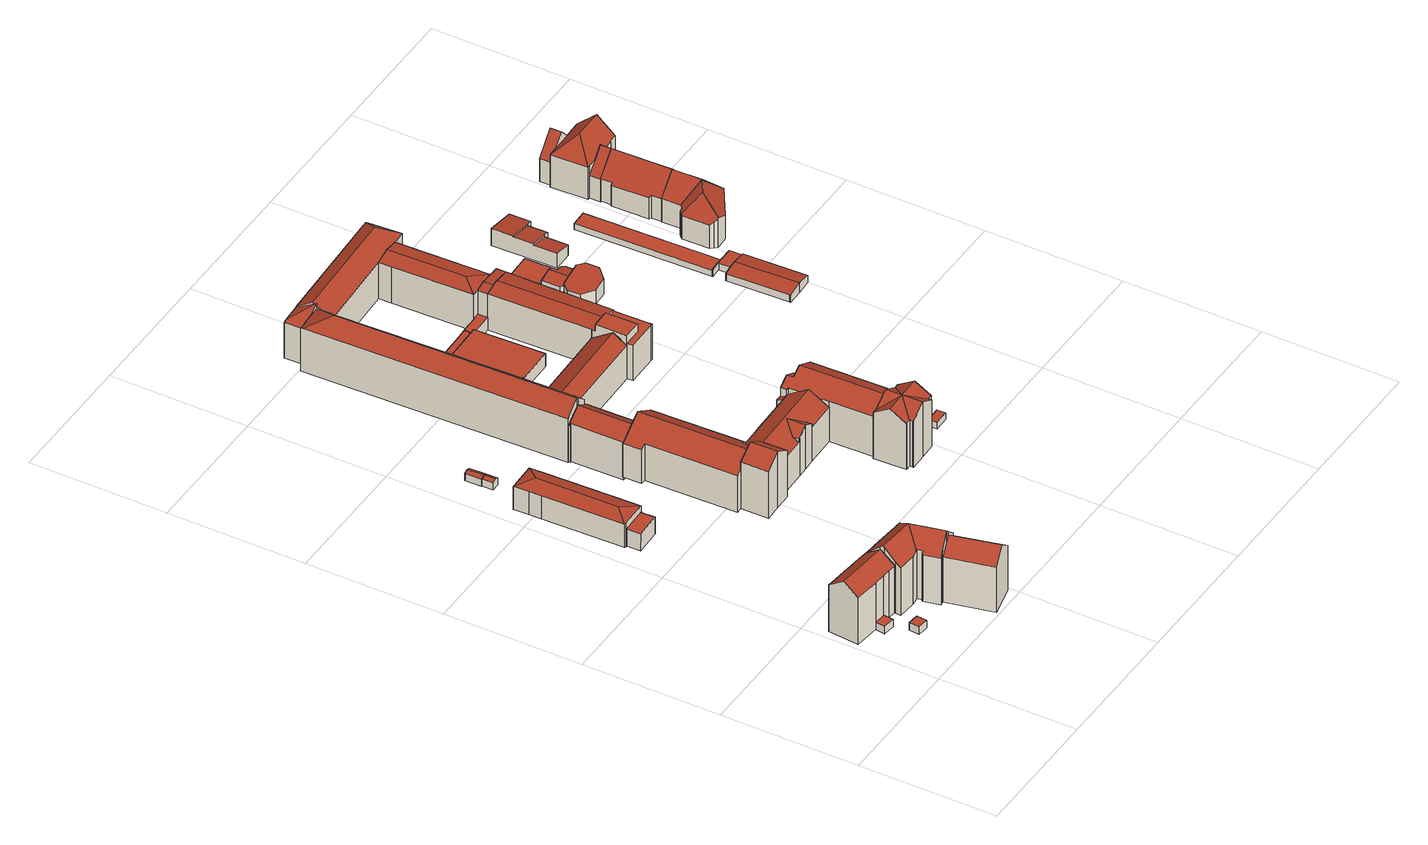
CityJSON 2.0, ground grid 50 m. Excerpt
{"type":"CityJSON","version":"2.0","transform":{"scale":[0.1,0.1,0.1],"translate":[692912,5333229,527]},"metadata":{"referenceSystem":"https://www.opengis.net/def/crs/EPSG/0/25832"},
"CityObjects":{
"building1":{"type":"Building","attributes":{"Gemeindeschluessel":"09162000","HoeheDach":"551.690","HoeheGrund":"529.060","Methode":"2000","NiedrigsteTraufeDesGebaeudes":"531.990","Geometrietyp2DReferenz":"3000","function":"31001_1000","roofType":"3100","measuredHeight":22.63,"storeysAboveGround":7},"geometry":[{"type":"MultiSurface","lod":"2","boundaries":[[[0,1,2,3]],[[4,5,6,7,8,9,10]],[[11,8,7,12]],[[13,10,9,14,15,16]],[[14,9,8,11]],[[17,18,19,20,21,2,1,4,10,13]],[[12,7,6,22]],[[1,0,23,24,5,4]],[[25,26,27,28,29]],[[24,23,0,3,30,31,32,33,34,35,36,16,15,14,11,12,22]],[[3,2,21,30]],[[36,17,13,16]],[[31,20,19,32]],[[22,6,5,24]],[[18,27,26,33,32,19]],[[29,28,17,36,35]],[[34,33,26,25,29,35]],[[27,18,17,28]],[[30,21,20,31]]],"semantics":{"surfaces":[{"type":"WallSurface"},{"type":"RoofSurface"},{"type":"GroundSurface"}],"values":[0,1,0,0,0,1,0,0,1,2,0,0,0,0,0,0,0,0,0]}}]},
"building2":{"type":"Building","attributes":{"Gemeindeschluessel":"09162000","HoeheDach":"531.758","HoeheGrund":"528.800","Methode":"1000","NiedrigsteTraufeDesGebaeudes":"531.758","Geometrietyp2DReferenz":"3000","function":"31001_2000","roofType":"1000","measuredHeight":2.96,"storeysAboveGround":1},"geometry":[{"type":"MultiSurface","lod":"2","boundaries":[[[37,38,39,40]],[[37,40,41,42]],[[40,39,43,41]],[[39,38,44,43]],[[41,43,44,42]],[[38,37,42,44]]],"semantics":{"surfaces":[{"type":"RoofSurface"},{"type":"WallSurface"},{"type":"GroundSurface"}],"values":[0,1,1,1,2,1]}}]},
"building3":{"type":"Building","attributes":{"Gemeindeschluessel":"09162000","HoeheDach":"553.625","HoeheGrund":"528.790","Methode":"2000","NiedrigsteTraufeDesGebaeudes":"547.512","Geometrietyp2DReferenz":"3000","function":"31001_9998","roofType":"3100","measuredHeight":24.84,"storeysAboveGround":5},"geometry":[{"type":"MultiSurface","lod":"2","boundaries":[[[45,46,47,48]],[[49,50,46,45]],[[51,52,53,54,55,56,47,46,50]],[[57,58,59,60,61,62,54]],[[63,64,65,66,67,68]],[[55,54,62,69,70,71,56]],[[72,73,74,68,67,53,52,51]],[[75,76,77,58,57,54,53,67,66,65,78,79]],[[80,81,82,83,84,85,86,64,63,68,74,73,72,49,45,48,87,88,89,90,91,92,93]],[[86,78,65,64]],[[84,75,79,85]],[[72,51,50,49]],[[82,81,80,59,58,77]],[[82,77,76,83]],[[93,60,59,80]],[[47,56,71,88,87,48]],[[69,62,91,90,89,70]],[[85,79,78,86]],[[83,76,75,84]],[[88,71,70,89]],[[61,60,93,92,91,62]]],"semantics":{"surfaces":[{"type":"WallSurface"},{"type":"RoofSurface"},{"type":"GroundSurface"}],"values":[0,0,1,1,0,1,0,1,2,0,0,0,0,0,0,0,0,0,0,0,0]}}]},
"building4":{"type":"Building","attributes":{"Gemeindeschluessel":"09162000","HoeheDach":"551.316","HoeheGrund":"528.630","Methode":"1000","NiedrigsteTraufeDesGebaeudes":"546.607","Geometrietyp2DReferenz":"3000","function":"31001_1000","roofType":"3100","measuredHeight":22.69,"storeysAboveGround":6},"geometry":[{"type":"MultiSurface","lod":"2","boundaries":[[[94,95,96,97,98,99]],[[100,101,102,103,104,105]],[[97,96,106,107]],[[105,104,95,94,108]],[[109,108,94,99]],[[107,106,103,102]],[[101,100,109,99,98,97,107,102]],[[104,103,106,96,95]],[[100,105,108,109]]],"semantics":{"surfaces":[{"type":"WallSurface"},{"type":"RoofSurface"},{"type":"GroundSurface"}],"values":[0,0,0,1,0,0,2,1,0]}}]},
"building5":{"type":"Building","attributes":{"Gemeindeschluessel":"09162000","HoeheDach":"539.481","HoeheGrund":"528.755","Methode":"2000","NiedrigsteTraufeDesGebaeudes":"535.724","Geometrietyp2DReferenz":"3000","function":"31001_2000","roofType":"3200","measuredHeight":10.73,"storeysAboveGround":2},"geometry":[{"type":"MultiSurface","lod":"2","boundaries":[[[110,111,112,113]],[[114,115,116,117]],[[113,112,118,119]],[[120,121,122,123,124]],[[125,126,127,128]],[[124,123,129,130]],[[131,132,133,134]],[[122,118,135,123]],[[136,118,122,121]],[[125,128,137,138,139,140,141,142,120,124,130,114,117,143,131,134,110,113,119]],[[142,144,121,120]],[[116,145,133,132,146]],[[143,146,132,131]],[[134,133,111,110]],[[128,127,147,137]],[[115,129,123,135,145,116]],[[125,119,118,136,126]],[[148,149,147,127,126,136,121,144,150]],[[141,150,144,142]],[[135,118,112,111,133,145]],[[117,116,146,143]],[[130,129,115,114]],[[148,150,141,140,139]],[[138,149,148,139]],[[137,147,149,138]]],"semantics":{"surfaces":[{"type":"WallSurface"},{"type":"RoofSurface"},{"type":"GroundSurface"}],"values":[0,0,0,0,0,0,0,1,0,2,0,1,0,0,0,1,0,1,0,1,0,0,0,0,0]}}]},
"building6":{"type":"Building","attributes":{"Gemeindeschluessel":"09162000","HoeheDach":"532.153","HoeheGrund":"528.782","Methode":"2000","NiedrigsteTraufeDesGebaeudes":"531.553","Geometrietyp2DReferenz":"3000","function":"51009_1610","roofType":"3100","measuredHeight":3.37},"geometry":[{"type":"MultiSurface","lod":"2","boundaries":[[[151,152,153,154]],[[155,156,157,158]],[[158,151,154,155]],[[158,157,159,152,151]],[[154,153,160,156,155]],[[156,160,159,157]],[[160,153,152,159]]],"semantics":{"surfaces":[{"type":"WallSurface"},{"type":"GroundSurface"},{"type":"RoofSurface"}],"values":[0,0,1,0,0,2,2]}}]},
"building7":{"type":"Building","attributes":{"Gemeindeschluessel":"09162000","HoeheDach":"532.178","HoeheGrund":"528.770","Methode":"1000","NiedrigsteTraufeDesGebaeudes":"531.557","Geometrietyp2DReferenz":"3000","function":"31001_2000","roofType":"3100","measuredHeight":3.41,"storeysAboveGround":1},"geometry":[{"type":"MultiSurface","lod":"2","boundaries":[[[161,162,163,164,165,166]],[[167,168,166,165]],[[163,162,152,151]],[[169,151,152,159,168,167]],[[151,169,167,165,164,163]],[[152,162,161,159]],[[159,161,166,168]]],"semantics":{"surfaces":[{"type":"WallSurface"},{"type":"GroundSurface"},{"type":"RoofSurface"}],"values":[0,0,0,0,1,2,2]}}]},
"building8":{"type":"Building","attributes":{"Gemeindeschluessel":"09162000","HoeheDach":"551.188","HoeheGrund":"528.809","Methode":"2000","NiedrigsteTraufeDesGebaeudes":"537.256","Geometrietyp2DReferenz":"3000","function":"31001_3041","roofType":"3100","measuredHeight":22.38,"storeysAboveGround":4},"geometry":[{"type":"MultiSurface","lod":"2","boundaries":[[[170,171,172,173]],[[174,175,176,177,178,179]],[[180,181,182,183]],[[184,185,186,187,179,178]],[[188,189,190,191]],[[192,193,194,195]],[[195,194,196,197]],[[197,196,198,199]],[[200,201,202,193,192]],[[187,203,204,174,179]],[[205,206,183,182]],[[170,207,208,209,171]],[[210,198,196,194,193]],[[193,202,211,210]],[[212,213,214,215,216,217,180,183,206,188,191,207,170,173,200,192,195,197,199,218,219,220]],[[213,176,175,214]],[[219,221,222,220]],[[208,207,191,190]],[[173,172,201,200]],[[217,186,181,180]],[[215,214,175,174,204]],[[217,216,203,187,186]],[[184,222,221,211,202,201,172,171,209,185]],[[219,218,199,198,210,211,221]],[[208,190,189,205,182,181,186,185,209]],[[212,177,176,213]],[[206,205,189,188]],[[215,204,203,216]],[[212,220,222,184,178,177]]],"semantics":{"surfaces":[{"type":"WallSurface"},{"type":"RoofSurface"},{"type":"GroundSurface"}],"values":[0,1,0,0,0,0,0,0,0,1,0,0,1,0,2,0,0,0,0,0,0,0,1,0,1,0,0,0,0]}}]},
"building9":{"type":"Building","attributes":{"Gemeindeschluessel":"09162000","HoeheDach":"545.870","HoeheGrund":"527.328","Methode":"2000","NiedrigsteTraufeDesGebaeudes":"541.943","Geometrietyp2DReferenz":"3000","function":"31001_9998","roofType":"3100","measuredHeight":18.54,"storeysAboveGround":4},"geometry":[{"type":"MultiSurface","lod":"2","boundaries":[[[223,224,225,226]],[[227,225,224,228,229]],[[230,231,223,226]],[[232,228,224,223,231,233,234]],[[235,236,237,229,228,232,208,238]],[[239,237,236,240]],[[235,241,240,236]],[[232,234,242,243,208]],[[244,238,208,243]],[[227,229,237,239]],[[245,233,231,230]],[[244,243,242,245,230,226,225,227,239,240,241]],[[238,244,241,235]],[[242,234,233,245]]],"semantics":{"surfaces":[{"type":"WallSurface"},{"type":"RoofSurface"},{"type":"GroundSurface"}],"values":[0,0,0,1,1,0,0,0,0,0,0,2,0,0]}}]},
"building10":{"type":"Building","attributes":{"Gemeindeschluessel":"09162000","HoeheDach":"533.951","HoeheGrund":"529.218","Methode":"2000","NiedrigsteTraufeDesGebaeudes":"533.081","Geometrietyp2DReferenz":"3000","function":"51009_1610","roofType":"2100","measuredHeight":4.73},"geometry":[{"type":"MultiSurface","lod":"2","boundaries":[[[246,247,248,249]],[[250,251,252,253]],[[249,248,251,250]],[[254,252,251,248,247]],[[255,254,247,246]],[[254,255,253,252]],[[253,255,246,249,250]]],"semantics":{"surfaces":[{"type":"WallSurface"},{"type":"RoofSurface"},{"type":"GroundSurface"}],"values":[0,0,0,1,0,0,2]}}]},
"building11":{"type":"Building","attributes":{"Gemeindeschluessel":"09162000","HoeheDach":"551.102","HoeheGrund":"529.131","Methode":"2000","NiedrigsteTraufeDesGebaeudes":"533.164","Geometrietyp2DReferenz":"3000","function":"31001_3065","roofType":"3100","measuredHeight":21.97,"storeysAboveGround":5},"geometry":[{"type":"MultiSurface","lod":"2","boundaries":[[[256,257,258]],[[259,260,261,262,263,264]],[[265,266,267,268]],[[269,270,271,272]],[[273,274,272,271,275,276,277]],[[278,279,280]],[[281,282,283,284]],[[285,286,287,279,278,288]],[[289,290,291,292,267,266]],[[289,293,294,295,296,290]],[[297,298,299,300,301]],[[302,303,272,274]],[[304,305,299,298]],[[271,270,306,307,284,308,275]],[[273,277,309,310]],[[310,309,311,312]],[[313,314,269,272,303,315]],[[316,317,318,319,320]],[[321,316,320,322]],[[323,289,266,265]],[[308,324,276,275]],[[325,326,318,317]],[[327,328,285,288,329]],[[330,287,286,331]],[[332,327,329]],[[259,307,260]],[[313,333,334,314]],[[304,335,328,327,332,305]],[[336,262,261,337]],[[338,339,340,341,342]],[[343,344,345,346]],[[347,294,293,348]],[[260,307,306,261]],[[337,261,306,270,269]],[[345,344,291,290,349,350]],[[351,352,353,264,263]],[[354,355,356,357,321,322]],[[358,359,360,361]],[[321,357,317,316]],[[352,354,322,320,319,353]],[[339,338,362,346,345,350]],[[330,363,364,280,279,287]],[[290,282,365]],[[314,334,366,336]],[[367,368,369,370]],[[290,324,283,282]],[[371,364,363,342,341]],[[343,372,292,291,344]],[[296,360,359,373,290]],[[335,331,286,285,328]],[[371,341,374,281,284,307,259,264,353,319,318,326,256,258,375]],[[299,305,332,329,288,278,280,364,375,257,300]],[[351,263,262,336,366]],[[341,340,365,374]],[[292,372,268,267]],[[376,295,294,347]],[[364,371,375]],[[358,312,311,359]],[[339,350,349,290,365,340]],[[256,326,325]],[[348,293,289,323]],[[370,369,356,355]],[[374,365,282,281]],[[258,257,375]],[[273,310,312,358,361,376,347,348,323,265,268,372,343,346,362,338,342,363,330,331,335,304,298,297,377,378,367,370,355,354,352,351,366,334,333,379,302,274]],[[376,361,360,296,295]],[[333,313,315,379]],[[314,336,337,269]],[[284,283,324,308]],[[297,301,380,377]],[[380,368,367,378,377]],[[373,359,311,309,277,276,324,290]],[[380,301,300,257,256,325,317,357,356,369,368]],[[379,315,303,302]]],"semantics":{"surfaces":[{"type":"WallSurface"},{"type":"RoofSurface"},{"type":"GroundSurface"}],"values":[0,1,0,0,0,0,0,1,1,1,0,0,0,1,0,0,1,0,1,0,0,0,1,0,0,0,0,0,0,0,0,0,0,0,1,0,0,0,0,0,0,0,1,0,0,1,0,0,1,0,1,1,0,0,0,0,0,0,1,0,0,0,0,0,2,0,0,1,0,0,0,1,1,0]}}]},
"building12":{"type":"Building","attributes":{"Gemeindeschluessel":"09162000","HoeheDach":"534.128","HoeheGrund":"528.860","Methode":"2000","NiedrigsteTraufeDesGebaeudes":"532.420","Geometrietyp2DReferenz":"3000","function":"31001_9998","roofType":"1000","measuredHeight":5.27,"storeysAboveGround":1},"geometry":[{"type":"MultiSurface","lod":"2","boundaries":[[[381,382,383,384]],[[385,386,387,388]],[[389,390,391,392,393,394,395,396,397,398]],[[399,400,401,402,403]],[[404,405,401,400]],[[399,406,393,392,407,400]],[[388,387,408,409]],[[387,386,410,408]],[[411,412,404,400,407,392,391,390,389,398,413,385,388,409,414]],[[414,409,408,410,413,398,397,415,416,417]],[[412,418,405,404]],[[419,420,384,383,418,412,411,414,417]],[[383,382,402,401,405,418]],[[403,402,382,381]],[[406,399,403,381,384,420,419,417,416,415,397,396,395,394,393]],[[413,410,386,385]]],"semantics":{"surfaces":[{"type":"WallSurface"},{"type":"RoofSurface"},{"type":"GroundSurface"}],"values":[0,0,0,0,0,0,0,1,1,0,0,0,1,0,2,0]}}]},
"building13":{"type":"Building","attributes":{"Gemeindeschluessel":"09162000","HoeheDach":"549.250","HoeheGrund":"527.213","Methode":"2000","NiedrigsteTraufeDesGebaeudes":"538.269","Geometrietyp2DReferenz":"3000","function":"31001_9998","roofType":"3200","measuredHeight":22.04,"storeysAboveGround":4},"geometry":[{"type":"MultiSurface","lod":"2","boundaries":[[[421,422,423,424,425,426,427,428,429,430,431]],[[432,433,434,435]],[[436,437,425,424,438,439]],[[440,441,442,443,444,445]],[[423,422,446]],[[432,447,448,449,433]],[[450,451,452,453,454]],[[455,429,428,456]],[[457,451,450,458]],[[459,460,461,462]],[[463,458,450,454,464]],[[454,453,446,465,443,442,464]],[[431,430,466,467]],[[447,462,461,468,469,448]],[[457,470,471,452,451]],[[468,472,473,474,469]],[[446,422,475,465]],[[474,449,448,469]],[[429,476,466,430]],[[477,421,431,467]],[[468,461,460,478,439,438,423,446,453,452,471,479,480,472]],[[481,479,471,470]],[[482,440,445,483,477,467,466,476]],[[484,480,479,481]],[[423,438,424]],[[463,464,442,441]],[[456,428,427,485]],[[436,439,478,486]],[[444,465,475,483,445]],[[485,427,426,487]],[[436,486,459,462,447,432,435,484,481,470,457,458,463,441,440,482,455,456,485,487,437]],[[487,426,425,437]],[[484,435,434,473,472,480]],[[473,434,433,449,474]],[[421,475,422]],[[444,443,465]],[[455,482,476,429]],[[486,478,460,459]],[[477,483,475,421]]],"semantics":{"surfaces":[{"type":"RoofSurface"},{"type":"WallSurface"},{"type":"GroundSurface"}],"values":[0,1,1,1,1,1,0,1,1,1,1,0,0,1,1,1,1,0,0,1,0,1,1,1,1,1,1,1,0,1,2,1,1,0,1,1,1,1,0]}}]},
"building14":{"type":"Building","attributes":{"Gemeindeschluessel":"09162000","HoeheDach":"531.320","HoeheGrund":"528.721","Methode":"2000","NiedrigsteTraufeDesGebaeudes":"531.320","Geometrietyp2DReferenz":"3000","function":"31001_2465","roofType":"1000","measuredHeight":2.6,"storeysAboveGround":1},"geometry":[{"type":"MultiSurface","lod":"2","boundaries":[[[488,489,490,491]],[[492,493,490,489]],[[494,492,489,488]],[[495,493,492,494]],[[488,491,495,494]],[[491,490,493,495]]],"semantics":{"surfaces":[{"type":"WallSurface"},{"type":"RoofSurface"},{"type":"GroundSurface"}],"values":[0,1,0,0,2,0]}}]},
"building15":{"type":"Building","attributes":{"Gemeindeschluessel":"09162000","HoeheDach":"544.410","HoeheGrund":"527.260","Methode":"2000","NiedrigsteTraufeDesGebaeudes":"532.510","Geometrietyp2DReferenz":"3000","function":"31001_9998","roofType":"3100","measuredHeight":17.15,"storeysAboveGround":4},"geometry":[{"type":"MultiSurface","lod":"2","boundaries":[[[496,497,498,499,500,501,502,503,504,505,506,507,508,509,510,511,512,513,514,515,516,517,518,519,520,521,522,523,524,525,526,527,528,529,530]],[[531,532,533,534,535,536,537,538]],[[528,527,526,525,524,539,540,541,542,543,544]],[[545,546,547,548]],[[549,550,551,552,553,554]],[[513,512,555,556,557,514]],[[498,532,531,499]],[[500,499,531,538,558,559,501]],[[519,560,561,520]],[[562,563,564,504,503,502,501,559,565]],[[551,550,566,567,568,552]],[[569,570,548,555,512,511]],[[571,572,573,561,560,574]],[[573,572,575,523,522,521]],[[576,554,553,552,568,577,510,509,508,507]],[[520,561,573,521]],[[505,578,579,506]],[[506,579,576,507]],[[497,496,534,533,532,498]],[[556,555,580,581,582,583,557]],[[582,581,584,574,560,519,518,517,516]],[[567,585,586,587,570,569,577,568]],[[588,589,590,542,541,571,574,584]],[[591,566,550,549,592]],[[555,548,547,588,580]],[[546,593,543,542,590,589,588,547]],[[530,535,534,496]],[[594,536,535,530,529,528,544]],[[510,577,569,511]],[[585,595,596,586]],[[515,583,582,516]],[[523,575,539,524]],[[504,564,578,505]],[[557,583,515,514]],[[566,565,559,558,597,595,585,567]],[[586,596,595,597,594,544,543,593,546,545]],[[578,564,563,562,591,592,576,579]],[[541,540,539,575,572,571]],[[592,549,554,576]],[[580,588,584,581]],[[562,565,566,591]],[[587,586,545,548,570]],[[538,537,536,594,597,558]]],"semantics":{"surfaces":[{"type":"GroundSurface"},{"type":"RoofSurface"},{"type":"WallSurface"}],"values":[0,1,2,1,1,2,2,2,2,2,2,2,1,2,2,2,2,2,2,1,2,1,1,2,2,2,2,2,2,2,2,2,2,2,1,1,1,1,2,2,2,2,2]}}]},
"building16":{"type":"Building","attributes":{"Gemeindeschluessel":"09162000","HoeheDach":"536.027","HoeheGrund":"528.975","Methode":"2000","NiedrigsteTraufeDesGebaeudes":"532.815","Geometrietyp2DReferenz":"3000","function":"31001_3043","roofType":"2100","measuredHeight":7.05},"geometry":[{"type":"MultiSurface","lod":"2","boundaries":[[[598,599,600,601,602,603,604,605,606,607,608,609,610,611,612,613,614,615]],[[616,617,618,619,620,621]],[[610,622,623,611]],[[607,624,625,608]],[[613,612,611,623,618,617,626]],[[627,628,606,605,604,629]],[[603,630,629,604]],[[631,632,633,634,635,626,617,616,621,636]],[[601,636,621,620,602]],[[615,634,633,598]],[[609,637,622,610]],[[614,635,634,615]],[[608,625,637,609]],[[619,618,623,622,637,625,624,628,627]],[[606,628,624,607]],[[630,620,619,627,629]],[[602,620,630,603]],[[613,626,635,614]],[[598,633,632,599]],[[599,632,631,600]],[[600,631,636,601]]],"semantics":{"surfaces":[{"type":"GroundSurface"},{"type":"WallSurface"},{"type":"RoofSurface"}],"values":[0,1,1,1,1,1,1,2,1,1,1,1,1,2,1,2,1,1,1,1,1]}}]},
"building17":{"type":"Building","attributes":{"Gemeindeschluessel":"09162000","HoeheDach":"532.781","HoeheGrund":"529.030","Methode":"1000","NiedrigsteTraufeDesGebaeudes":"531.776","Geometrietyp2DReferenz":"3000","function":"31001_2000","roofType":"3100","measuredHeight":3.75},"geometry":[{"type":"MultiSurface","lod":"2","boundaries":[[[638,639,640,641,642,643,644,645,646,647]],[[643,648,649,644]],[[650,651,652,653,654]],[[653,645,644,649]],[[654,653,649,648,655,656,657]],[[645,653,652,646]],[[640,657,656,641]],[[646,652,651,647]],[[641,656,655,642]],[[642,655,648,643]],[[638,650,654,639]],[[647,651,650,638]],[[639,654,657,640]]],"semantics":{"surfaces":[{"type":"GroundSurface"},{"type":"WallSurface"},{"type":"RoofSurface"}],"values":[0,1,2,1,2,1,1,1,1,1,1,1,1]}}]},
"building18":{"type":"Building","attributes":{"Gemeindeschluessel":"09162000","HoeheDach":"535.340","HoeheGrund":"528.510","Methode":"2000","NiedrigsteTraufeDesGebaeudes":"532.832","Geometrietyp2DReferenz":"3000","function":"31001_9998","roofType":"2100","measuredHeight":6.83,"storeysAboveGround":1},"geometry":[{"type":"MultiSurface","lod":"2","boundaries":[[[658,659,660,661]],[[662,663,664,665,666]],[[667,661,660,668,666,665,669,670,671,672]],[[673,662,666,668]],[[674,658,675,676]],[[677,663,662,673,678]],[[677,678,679,674,676,672,671,670,669,680]],[[669,665,664,680]],[[680,664,663,677]],[[678,673,681,679]],[[659,681,673,668,660]],[[679,681,659,658,674]],[[675,658,661,667]],[[676,675,667,672]]],"semantics":{"surfaces":[{"type":"WallSurface"},{"type":"RoofSurface"},{"type":"GroundSurface"}],"values":[0,1,0,0,0,0,2,0,0,0,1,0,1,0]}}]},
"building19":{"type":"Building","attributes":{"Gemeindeschluessel":"09162000","HoeheDach":"531.747","HoeheGrund":"529.050","Methode":"1000","NiedrigsteTraufeDesGebaeudes":"531.747","Geometrietyp2DReferenz":"3000","function":"31001_2000","roofType":"1000","measuredHeight":2.7},"geometry":[{"type":"MultiSurface","lod":"2","boundaries":[[[644,682,683,684]],[[685,683,682,686,687,688,689,690,691,692]],[[690,689,693,694,695,691]],[[696,692,691,695]],[[645,686,682,644]],[[645,644,684,697,696,695,694,693,698,646]],[[698,688,687,646]],[[693,689,688,698]],[[696,697,684,683,685,692]],[[646,687,686,645]]],"semantics":{"surfaces":[{"type":"WallSurface"},{"type":"RoofSurface"},{"type":"GroundSurface"}],"values":[0,1,0,0,0,2,0,0,0,0]}}]},
"building20":{"type":"Building","attributes":{"Gemeindeschluessel":"09162000","HoeheDach":"531.383","HoeheGrund":"529.050","Methode":"1000","NiedrigsteTraufeDesGebaeudes":"531.383","Geometrietyp2DReferenz":"3000","function":"31001_2000","roofType":"1000","measuredHeight":2.33},"geometry":[{"type":"MultiSurface","lod":"2","boundaries":[[[699,700,701,702]],[[693,699,702,695]],[[695,703,704,693]],[[695,702,701,703]],[[703,701,700,704]],[[704,700,699,693]]],"semantics":{"surfaces":[{"type":"RoofSurface"},{"type":"WallSurface"},{"type":"GroundSurface"}],"values":[0,1,2,1,1,1]}}]},
"building21":{"type":"Building","attributes":{"Gemeindeschluessel":"09162000","HoeheDach":"545.860","HoeheGrund":"529.640","Methode":"2000","NiedrigsteTraufeDesGebaeudes":"538.880","Geometrietyp2DReferenz":"3000","function":"31001_1000","roofType":"3200","measuredHeight":16.22,"storeysAboveGround":3},"geometry":[{"type":"MultiSurface","lod":"2","boundaries":[[[705,706,707,708,709,710]],[[711,712,713,714]],[[715,716,717,718,719]],[[720,706,705,710,721,722,723,724,725,726,715,719,727,728,729]],[[730,714,713,731,732,718]],[[720,712,707,706]],[[719,718,732,727]],[[733,734,717,716,735,736,737]],[[725,736,735,726]],[[721,738,739,722]],[[729,740,712,720]],[[722,739,741,723]],[[707,712,711,714,734,733,708]],[[712,740,731,713]],[[726,735,716,715]],[[738,709,708,733,737,741,739]],[[734,714,730,718,717]],[[741,737,736,725,724,723]],[[731,740,729,728,727,732]],[[710,709,738,721]]],"semantics":{"surfaces":[{"type":"WallSurface"},{"type":"GroundSurface"},{"type":"RoofSurface"}],"values":[0,0,0,1,2,0,0,2,0,0,0,0,2,2,0,2,0,0,0,0]}}]},
"building22":{"type":"Building","attributes":{"Gemeindeschluessel":"09162000","HoeheDach":"545.860","HoeheGrund":"529.660","Methode":"2000","NiedrigsteTraufeDesGebaeudes":"536.853","Geometrietyp2DReferenz":"3000","function":"31001_1000","roofType":"3100","measuredHeight":16.2,"storeysAboveGround":3},"geometry":[{"type":"MultiSurface","lod":"2","boundaries":[[[742,743,744,745]],[[746,747,748,749,750,751,752,753]],[[754,755,756,757]],[[758,746,753,759]],[[749,743,742,760,761,750]],[[762,751,750,761]],[[763,752,751,762]],[[740,764,765,756,755,766,744,743,749,748]],[[766,755,754,767,745,744]],[[768,757,756,765,764,769]],[[759,753,752,763]],[[769,764,740,770]],[[771,770,740,748,747,772]],[[772,747,746,758]],[[768,769,770,771,772,758,759,763,762,761,760,742,745,767,754,757]]],"semantics":{"surfaces":[{"type":"WallSurface"},{"type":"RoofSurface"},{"type":"GroundSurface"}],"values":[0,1,0,0,0,0,0,1,0,0,0,0,0,0,2]}}]},
"building23":{"type":"Building","attributes":{"Gemeindeschluessel":"09162000","HoeheDach":"548.406","HoeheGrund":"529.320","Methode":"2000","NiedrigsteTraufeDesGebaeudes":"538.330","Geometrietyp2DReferenz":"3000","function":"31001_1000","roofType":"3200","measuredHeight":19.09,"storeysAboveGround":3},"geometry":[{"type":"MultiSurface","lod":"2","boundaries":[[[773,774,775,776,749]],[[777,778,779,780,781]],[[776,775,782,783]],[[784,785,786,787,788]],[[789,774,773,790,791,792,793]],[[794,777,781,795]],[[796,779,778,797]],[[798,795,781,780,799]],[[774,789,775]],[[787,800,801,802,803,788]],[[749,776,783,785,804]],[[780,779,796,805,806,799]],[[807,808,809,810,811,812,777,794,795,813,801]],[[814,815,793,792]],[[801,813,816,802]],[[798,813,795]],[[817,810,809,818]],[[815,814,819,818,809,808]],[[786,783,782,775,789,793,815,808,807,800,787]],[[807,801,800]],[[783,786,785]],[[792,791,790,820,821,784,788,803,802,816,806,805,796,797,822,817,818,819,814]],[[821,804,785,784]],[[820,790,773,749,804,821]],[[816,813,798,799,806]],[[777,812,778]],[[811,810,817,822,797,778,812]]],"semantics":{"surfaces":[{"type":"RoofSurface"},{"type":"WallSurface"},{"type":"GroundSurface"}],"values":[0,0,1,1,1,1,1,0,1,1,0,1,0,1,1,1,1,1,0,0,1,2,1,1,1,1,1]}}]}
},
"vertices":[
[202,314,21],[202,314,236],[199,274,208],[199,274,21],[204,330,247],[204,331,246],[208,386,207],[206,386,207],[173,390,207],[13,405,207],[8,348,247],[173,390,21],[206,386,21],[2,292,208],[13,405,21],[8,348,21],[2,292,21],[94,283,207],[138,279,207],[138,279,208],[164,277,208],[197,274,207],[208,386,21],[204,330,21],[204,331,21],[91,248,50],[134,243,50],[138,279,50],[94,283,50],[90,248,50],[197,274,21],[164,277,21],[138,279,21],[134,243,21],[91,248,21],[90,248,21],[94,283,21],
[188,189,48],[148,193,48],[144,155,48],[184,151,48],[184,151,18],[188,189,18],[144,155,18],[148,193,18],
[199,274,18],[199,274,223],[202,314,261],[202,314,18],[198,254,18],[198,254,205],[268,248,206],[286,251,210],[292,252,211],[340,308,266],[271,314,266],[203,320,266],[356,240,266],[369,185,266],[384,189,252],[433,200,206],[425,234,206],[393,370,206],[297,245,18],[300,232,18],[300,232,214],[297,245,215],[296,253,215],[296,253,18],[255,382,206],[208,386,206],[204,331,256],[268,248,18],[286,251,18],[292,252,18],[305,170,206],[323,174,223],[366,184,263],[294,231,208],[292,227,206],[384,189,18],[369,185,18],[366,184,18],[323,174,18],[305,170,18],[292,227,18],[294,231,18],[203,320,18],[204,331,18],[208,386,18],[255,382,18],[393,370,18],[425,234,18],[433,200,18],
[366,184,233],[378,187,243],[384,189,238],[384,189,16],[378,187,16],[366,184,16],[364,3,16],[420,16,16],[475,28,16],[475,28,197],[420,16,243],[364,3,196],[433,200,197],[433,200,16],[323,174,197],[323,174,16],
[152,1514,18],[152,1514,110],[161,1201,110],[161,1201,18],[47,1511,18],[47,1511,110],[45,1564,110],[45,1564,18],[162,1171,110],[162,1171,18],[61,1168,18],[61,1168,87],[61,1168,110],[56,1168,110],[56,1168,18],[162,1168,18],[162,1168,87],[159,1168,87],[159,1168,18],[48,1464,110],[48,1464,18],[50,1565,18],[50,1565,110],[150,1568,110],[150,1568,18],[107,1219,125],[162,1171,87],[161,1120,18],[158,1120,18],[66,1117,18],[66,1141,18],[65,1166,18],[61,1165,18],[45,1565,18],[61,1165,87],[99,1516,125],[45,1565,110],[161,1120,87],[66,1117,87],[158,1120,87],[65,1166,87],
[124,1708,18],[124,1708,46],[126,1668,46],[126,1668,18],[96,1667,18],[96,1667,46],[95,1708,46],[95,1708,18],[109,1708,52],[111,1667,52],
[108,1768,52],[122,1769,46],[122,1769,18],[108,1768,18],[93,1768,18],[93,1768,46],[94,1708,18],[94,1708,46],[109,1708,18],
[455,1353,18],[455,1353,211],[471,1353,201],[471,1353,18],[469,855,242],[528,856,205],[528,871,205],[526,943,205],[526,956,205],[466,954,242],[385,952,18],[385,952,163],[376,1283,163],[376,1283,18],[526,956,174],[465,954,212],[406,953,175],[406,953,204],[356,1350,18],[356,1350,152],[361,1350,155],[361,1350,18],[534,1353,18],[534,1353,112],[584,1354,103],[584,1354,18],[593,1041,103],[593,1041,18],[594,1018,103],[594,1018,18],[534,1355,18],[534,1355,162],[534,1353,162],[408,853,204],[468,855,241],[358,1282,152],[358,1282,18],[416,1352,18],[416,1352,188],[454,1353,212],[544,1017,112],[544,1017,162],[526,943,18],[528,871,18],[528,856,18],[468,855,18],[408,853,18],[406,953,18],[544,1017,18],[524,1016,18],[526,963,18],[524,1016,174],[526,963,174],
[351,1544,149],[404,1545,184],[404,1545,3],[351,1544,3],[413,1545,3],[412,1545,189],[413,1545,188],[351,1538,3],[351,1538,150],[416,1352,189],[358,1539,154],[361,1350,154],[471,1353,153],[465,1546,155],[454,1546,162],[455,1353,163],[454,1546,3],[465,1546,3],[471,1353,3],[361,1350,3],[416,1352,3],[455,1353,3],[358,1539,3],
[794,1024,22],[794,1024,69],[635,1019,70],[635,1019,22],[594,1018,22],[594,1018,69],[593,1041,61],[593,1041,22],[794,1049,61],[794,1049,22],
[827,987,181],[828,953,201],[828,953,181],[860,1027,199],[898,1028,179],[902,1028,177],[901,1052,177],[878,1051,189],[859,1051,199],[851,587,21],[851,587,206],[851,590,206],[851,590,21],[971,1031,68],[971,1031,181],[974,932,181],[974,932,68],[980,723,21],[974,932,21],[980,724,181],[980,724,205],[980,723,205],[717,899,171],[718,876,171],[718,876,157],[907,721,220],[907,721,241],[908,721,241],[908,721,220],[675,875,198],[676,875,197],[716,876,172],[673,943,198],[911,589,241],[909,662,241],[849,601,205],[851,601,206],[971,591,206],[971,593,206],[971,604,206],[973,604,205],[526,963,21],[526,943,21],[526,943,201],[526,944,201],[526,963,190],[980,932,21],[980,932,66],[528,871,21],[528,871,157],[902,1028,218],[898,1028,220],[969,723,187],[987,723,205],[987,723,21],[988,706,215],[988,706,21],[998,932,62],[994,1055,62],[995,932,63],[818,1026,152],[818,1026,157],[818,1026,177],[818,1049,177],[818,1049,144],[794,1025,152],[794,1049,144],[911,589,21],[969,723,205],[825,1026,157],[825,1026,181],[633,874,171],[636,874,173],[632,896,171],[716,876,21],[676,875,21],[633,874,157],[998,932,21],[994,1055,21],[636,874,21],[901,1052,62],[902,1028,68],[827,719,21],[827,719,205],[835,719,205],[835,719,181],[835,719,21],[832,600,21],[832,600,205],[831,600,205],[831,600,21],[971,593,21],[971,591,21],[847,660,241],[829,659,241],[878,1051,21],[847,1050,21],[847,1050,193],[794,1049,21],[794,1024,21],[794,1024,158],[794,1025,157],[989,664,21],[989,664,241],[991,605,205],[991,605,21],[829,660,21],[830,880,21],[830,880,157],[845,719,205],[901,1052,21],[594,1018,21],[594,1018,158],[635,1019,158],[635,1019,21],[830,880,181],[851,601,21],[971,664,241],[845,719,186],[829,919,181],[971,604,21],[524,1016,21],[544,1017,21],[995,932,21],[524,1016,158],
[571,1832,19],[571,1832,71],[570,1835,71],[570,1835,19],[496,2032,54],[496,2032,71],[501,1887,71],[501,1887,54],[493,2116,54],[555,2118,54],[641,2121,54],[699,2123,54],[699,2123,19],[641,2121,19],[555,2118,19],[493,2116,19],[440,2114,19],[440,2114,54],[700,2089,19],[700,2089,54],[700,2089,71],[709,1835,71],[709,1835,19],[556,2085,54],[556,2085,71],[699,2122,19],[699,2122,54],[447,1885,60],[447,1885,54],[442,2031,60],[503,1834,54],[564,1835,54],[442,2031,54],[448,1833,54],[442,2031,19],[447,1885,19],[448,1833,19],[564,1835,71],[503,1834,19],[564,1835,19],
[436,2511,186],[436,2504,181],[437,2488,170],[438,2451,145],[755,2467,145],[770,2467,145],[855,2471,145],[868,2472,145],[919,2476,146],[854,2538,190],[436,2517,190],[802,1640,2],[802,1640,165],[802,1595,134],[802,1595,2],[429,2450,2],[755,2467,2],[438,2451,170],[429,2450,178],[353,2572,2],[355,2497,2],[355,2497,172],[355,2500,170],[355,2500,144],[353,2572,144],[436,2504,170],[801,1722,2],[801,1722,115],[802,1645,168],[351,1544,175],[404,1545,221],[406,1545,222],[379,2406,222],[323,2486,177],[919,2476,2],[868,2472,2],[404,1545,2],[351,1544,2],[448,1833,2],[448,1833,179],[452,1713,179],[452,1713,2],[323,2496,2],[323,2496,172],[402,2502,170],[905,2600,150],[434,2576,150],[461,1714,170],[461,1714,113],[413,1545,2],[413,1545,217],[465,1586,170],[465,1586,136],[464,1633,168],[436,2504,190],[911,2600,145],[434,2576,149],[440,2114,178],[454,1546,181],[451,1586,183],[454,1546,2],[911,2600,2],[361,2572,149],[451,1586,2],[855,2471,2],[440,2114,2],[770,2467,2],
[1057,653,17],[1057,653,43],[1112,655,43],[1112,655,17],[1058,622,43],[1113,624,43],[1058,622,17],[1113,624,17],
[1103,2039,3],[1093,2038,3],[1082,2038,3],[1028,2036,3],[916,2032,3],[915,2032,3],[922,1712,3],[925,1598,3],[925,1575,3],[914,1575,3],[803,1573,3],[802,1595,3],[802,1640,3],[801,1709,3],[801,1722,3],[803,1722,3],[791,2092,3],[757,2091,3],[700,2089,3],[699,2123,3],[766,2125,3],[766,2128,3],[766,2129,3],[756,2420,3],[755,2467,3],[770,2467,3],[814,2470,3],[855,2471,3],[868,2472,3],[870,2426,3],[880,2134,3],[880,2132,3],[880,2131,3],[914,2132,3],[1100,2139,3],[1028,2036,56],[1082,2038,56],[1093,2038,56],[1103,2039,56],[1100,2139,56],[914,2132,56],[915,2097,56],[916,2032,56],[868,2472,149],[870,2426,149],[880,2134,148],[880,2132,148],[880,2132,151],[880,2131,151],[831,2094,156],[830,2130,156],[790,2128,149],[791,2092,149],[870,1596,174],[868,1711,174],[861,1711,174],[801,1709,174],[802,1640,174],[802,1595,174],[791,2092,55],[757,2091,55],[700,2089,55],[916,2032,148],[915,2032,148],[756,2420,148],[755,2467,148],[922,1712,144],[925,1598,144],[925,1575,144],[922,1712,148],[868,1711,158],[861,1711,159],[801,1709,148],[803,1722,148],[791,2092,148],[822,2189,158],[814,2470,158],[770,2467,150],[766,2129,148],[855,2471,151],[802,1595,144],[801,1722,148],[914,1575,144],[803,1573,144],[790,2128,55],[766,2128,55],[766,2125,55],[699,2123,55],[766,2128,148],[853,2095,159],[833,2094,156],[831,2094,155],[790,2128,148],[830,2130,148],[841,2130,148],[868,1711,144],[870,1596,144],[841,2130,155],[914,2132,148],[908,2096,149],[853,2095,154],[915,2097,148],
[1109,1857,20],[1059,1856,20],[1023,1891,20],[1019,1938,20],[1039,1962,20],[1031,1969,20],[1028,2036,20],[1074,2037,20],[1082,2038,20],[1093,2038,20],[1094,2017,20],[1118,2017,20],[1129,2006,20],[1129,1973,20],[1122,1964,20],[1122,1963,20],[1141,1941,20],[1143,1894,20],[1079,1963,78],[1122,1964,87],[1122,1964,60],[1079,1963,71],[1039,1962,61],[1039,1962,71],[1129,2006,58],[1129,1973,59],[1093,2038,66],[1094,2017,67],[1122,1963,87],[1074,2037,71],[1082,2038,69],[1028,2036,60],[1031,1969,59],[1023,1891,67],[1059,1856,74],[1109,1857,83],[1143,1894,90],[1141,1941,90],[1019,1938,67],[1118,2017,61],
[1481,1336,20],[1425,1334,20],[1368,1332,20],[1368,1337,20],[1361,1559,20],[1361,1563,20],[1397,1564,20],[1417,1564,20],[1469,1566,20],[1473,1566,20],[1361,1563,48],[1397,1564,54],[1481,1336,48],[1473,1566,48],[1469,1566,49],[1417,1564,58],[1425,1334,58],[1361,1559,48],[1368,1337,48],[1368,1332,48],
[1224,2139,58],[1224,2139,64],[1153,2137,78],[1153,2137,73],[1244,2212,64],[1267,2213,59],[1264,2290,59],[1149,2287,83],[1151,2209,83],[1156,2053,73],[1151,2209,78],[1149,2287,15],[1151,2209,15],[1153,2137,15],[1156,2053,15],[1244,2212,59],[1224,2139,15],[1226,2055,58],[1226,2055,15],[1267,2213,15],[1244,2212,15],[1246,2140,15],[1264,2290,15],[1246,2140,59],
[1397,1564,47],[1395,1609,47],[1395,1609,20],[1394,1609,47],[1417,1564,47],[1469,1566,47],[1467,1612,47],[1417,1612,47],[1394,1611,47],[1358,1610,47],[1358,1607,47],[1417,1612,20],[1394,1611,20],[1358,1610,20],[1358,1607,20],[1394,1609,20],[1467,1612,20],
[1417,1612,44],[1401,2102,44],[1341,2100,44],[1358,1610,44],[1341,2100,20],[1401,2102,20],
[1488,1663,26],[1533,1665,26],[1533,1665,119],[1488,1663,142],[1485,1663,139],[1485,1663,26],[1578,1773,186],[1647,1737,119],[1578,1773,189],[1576,1774,187],[1490,1797,26],[1490,1797,125],[1508,1810,123],[1508,1810,119],[1508,1810,26],[1647,1737,26],[1475,1674,26],[1467,1683,26],[1464,1780,26],[1467,1784,26],[1470,1787,26],[1481,1798,26],[1506,1880,26],[1574,1881,26],[1642,1883,26],[1575,1775,186],[1574,1881,189],[1506,1880,119],[1525,1743,189],[1575,1775,189],[1481,1798,119],[1470,1787,122],[1467,1784,123],[1475,1674,128],[1467,1683,119],[1642,1883,119],[1464,1780,119],
[1636,2099,27],[1636,2099,119],[1638,2012,119],[1638,2012,27],[1504,1917,117],[1506,1880,117],[1575,1881,189],[1568,2098,189],[1498,2096,116],[1500,2055,116],[1493,2054,110],[1498,1919,111],[1657,2013,27],[1657,2013,99],[1659,1970,99],[1659,1970,27],[1504,1917,27],[1498,1919,27],[1568,2098,27],[1498,2096,27],[1500,2055,27],[1493,2054,27],[1639,1970,119],[1648,1970,110],[1647,2012,110],[1647,2012,27],[1648,1970,27],[1639,1970,27],[1642,1883,27],[1575,1881,27],[1506,1880,27],
[1636,2099,116],[1635,2138,115],[1602,2138,150],[1567,2137,189],[1597,2274,150],[1628,2275,117],[1627,2315,116],[1560,2313,189],[1561,2273,189],[1567,2137,150],[1531,2136,151],[1497,2136,23],[1497,2136,114],[1497,2136,151],[1490,2135,151],[1490,2135,23],[1635,2138,150],[1636,2099,23],[1635,2138,23],[1635,2140,23],[1635,2140,152],[1561,2273,150],[1526,2272,151],[1627,2315,23],[1628,2275,23],[1493,2271,115],[1492,2312,115],[1490,2136,151],[1485,2270,151],[1485,2270,23],[1490,2136,23],[1498,2096,113],[1560,2313,23],[1492,2312,23],[1555,2205,214],[1665,2207,214],[1662,2276,150],[1649,2275,150],[1631,2275,150],[1628,2275,150],[1493,2271,151],[1668,2141,23],[1668,2141,152],[1493,2271,23],[1649,2275,23],[1662,2276,23],[1665,2207,23],[1568,2098,23],[1498,2096,23],[1631,2275,23]
]}
